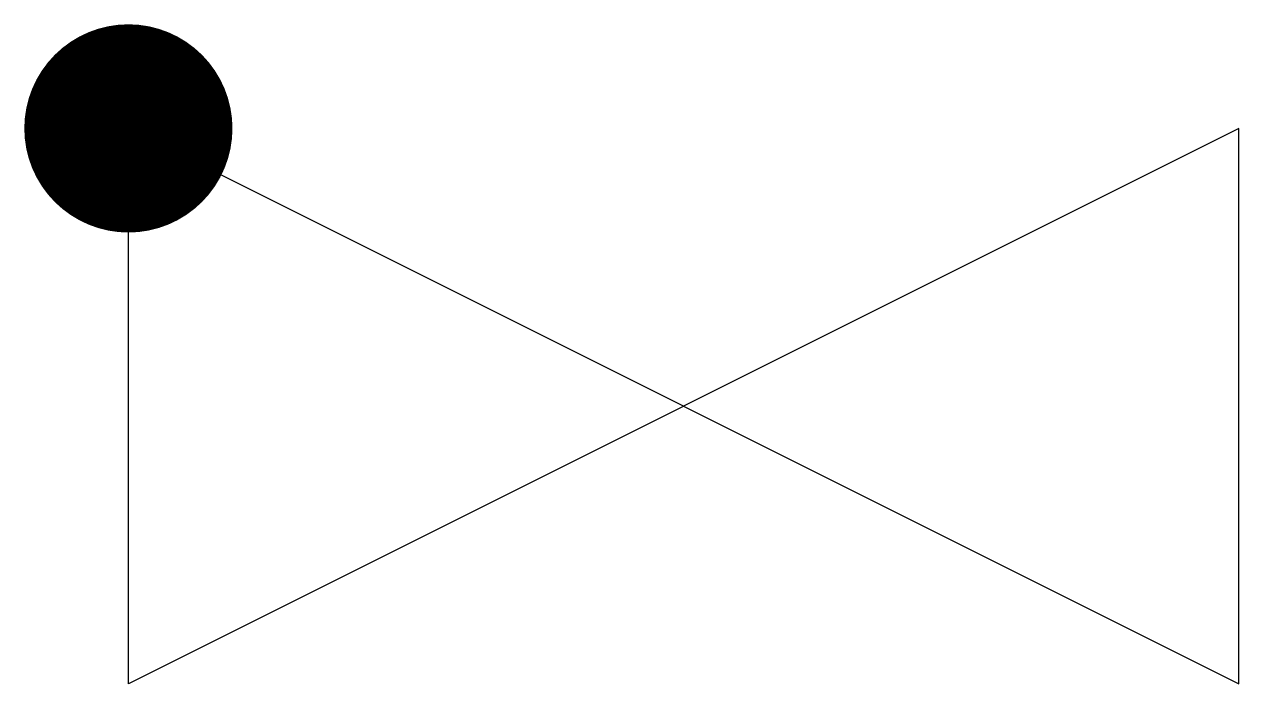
# Model space of a CAD drawing. Header units: millimetres. Extents: x -178 to 150, y -75 to 103.
import ezdxf

# ---------------------------------------------------------------- set-up
doc = ezdxf.new("R2010")
doc.units = ezdxf.units.MM

msp = doc.modelspace()

# ---------------------------------------------------------------- linework, layer by layer
at = {"color": 0, "linetype": 'ByBlock', "lineweight": -2, "const_width": 28.125}
msp.add_lwpolyline([(-135.937485, 74.999992, -1), (-164.062485, 74.999992, -1)], format="xyb", close=True, dxfattribs=at)
at = {"color": 0, "linetype": 'ByBlock', "lineweight": -2}
msp.add_lwpolyline([(-149.999985, -74.999992), (-149.999985, 74.999992), (149.999985, -74.999992), (149.999985, 74.999992)], close=True, dxfattribs=at)

doc.saveas('drawing.dxf')
